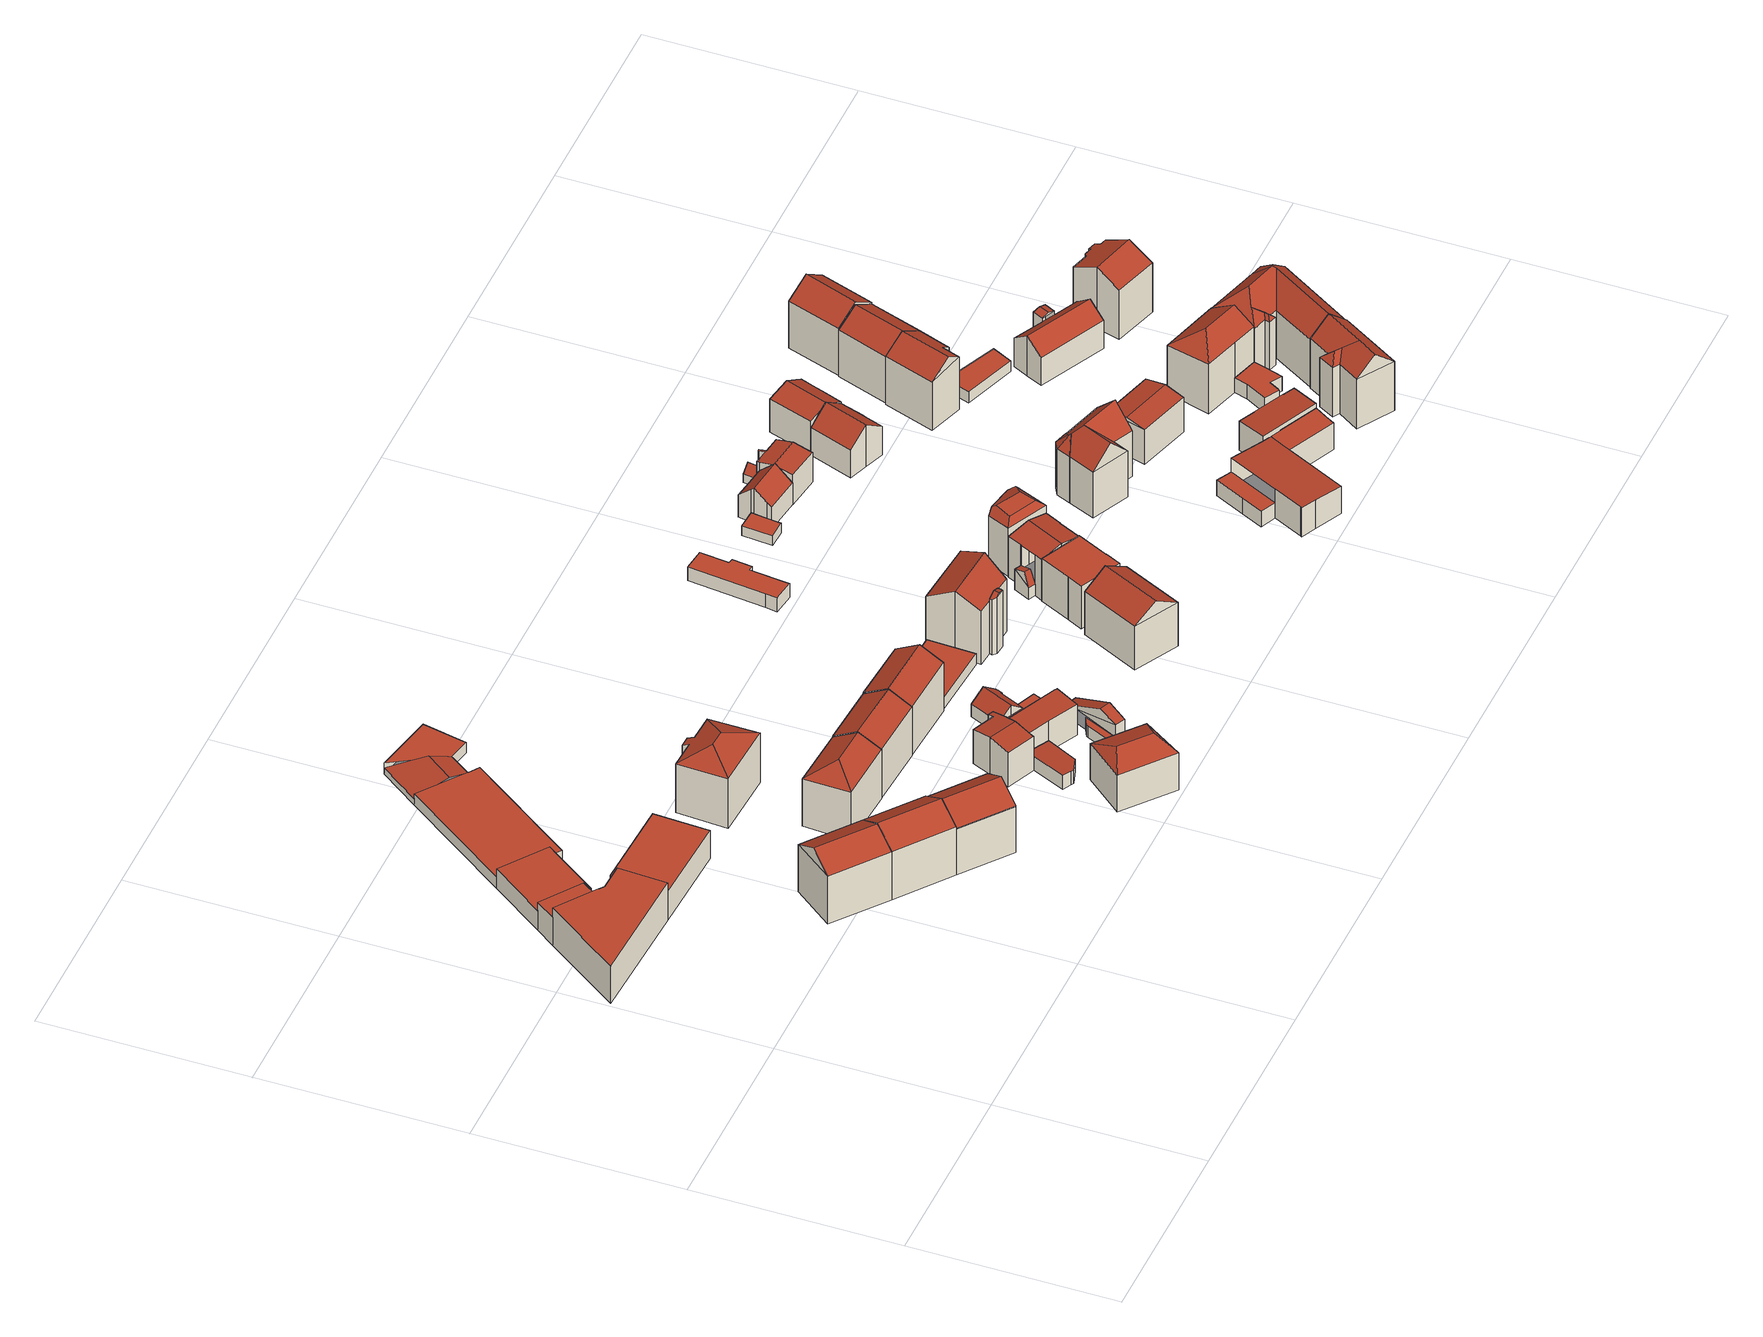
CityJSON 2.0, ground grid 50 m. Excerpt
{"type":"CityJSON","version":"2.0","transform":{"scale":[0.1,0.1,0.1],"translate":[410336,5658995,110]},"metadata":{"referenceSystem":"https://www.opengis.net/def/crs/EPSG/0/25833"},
"CityObjects":{
"building1":{"type":"Building","attributes":{"Dachtyp_tdc":"tdcGableRoof","Gemeindeschluessel":14612000,"Dachneigung":29.74,"QualitaetDacherkennung":73,"Geometrietyp2DReferenz":"3000","measuredHeight":16.78,"function":"31001_9998","roofType":"3100"},"geometry":[{"type":"Solid","lod":"2","boundaries":[[[[0,1,2,3]],[[1,4,5,2]],[[4,6,7,5]],[[6,0,3,7]],[[4,1,8]],[[0,6,9]],[[1,0,9,8]],[[6,4,8,9]],[[3,2,5,7]]]],"semantics":{"surfaces":[{"type":"WallSurface"},{"type":"RoofSurface"},{"type":"GroundSurface"}],"values":[[0,0,0,0,0,0,1,1,2]]}}]},
"building2":{"type":"Building","attributes":{"Gemeindeschluessel":14612000,"Geometrietyp2DReferenz":"3000","function":"31001_9998","roofType":"9999"},"children":["building2-1","building2-2","building2-3","building2-4","building2-5","building2-6","building2-7"]},
"building2-1":{"type":"BuildingPart","attributes":{"Dachtyp_tdc":"tdcGableRoof","Dachneigung":13.32,"QualitaetDacherkennung":41,"Geometrietyp2DReferenz":"3000","measuredHeight":3.79,"roofType":"3100"},"parents":["building2"],"geometry":[{"type":"MultiSurface","lod":"2","boundaries":[[[10,11,12,13]],[[14,15,16,17]],[[11,10,18,19,20,21]],[[15,14,22,20,19,23]],[[13,12,17,16]]],"semantics":{"surfaces":[{"type":"WallSurface"},{"type":"RoofSurface"},{"type":"GroundSurface"}],"values":[0,0,1,1,2]}}]},
"building2-2":{"type":"BuildingPart","attributes":{"Dachtyp_tdc":"tdcPolyFlatRoof","Dachneigung":0,"QualitaetDacherkennung":57,"Geometrietyp2DReferenz":"3000","measuredHeight":5.43,"roofType":"1000"},"parents":["building2"],"geometry":[{"type":"MultiSurface","lod":"2","boundaries":[[[24,25,26,27,28]],[[29,30,31,32,33]],[[30,34,35,31]],[[34,30,29,25,24]],[[28,27,32,31,35]]],"semantics":{"surfaces":[{"type":"WallSurface"},{"type":"RoofSurface"},{"type":"GroundSurface"}],"values":[0,0,0,1,2]}}]},
"building2-3":{"type":"BuildingPart","attributes":{"Dachtyp_tdc":"tdcPolyFlatRoof","Dachneigung":0,"QualitaetDacherkennung":51,"Geometrietyp2DReferenz":"3000","measuredHeight":7.83,"roofType":"1000"},"parents":["building2"],"geometry":[{"type":"MultiSurface","lod":"2","boundaries":[[[36,37,24,28,38]],[[39,40,41,35,34]],[[40,39,37,36]],[[38,28,35,41]]],"semantics":{"surfaces":[{"type":"WallSurface"},{"type":"RoofSurface"},{"type":"GroundSurface"}],"values":[0,0,1,2]}}]},
"building2-4":{"type":"BuildingPart","attributes":{"Dachtyp_tdc":"tdcPolyFlatRoof","Dachneigung":0,"QualitaetDacherkennung":66,"Geometrietyp2DReferenz":"3000","measuredHeight":3.08,"roofType":"1000"},"parents":["building2"],"geometry":[{"type":"MultiSurface","lod":"2","boundaries":[[[42,43,44,12,11]],[[43,45,46,44]],[[45,47,14,17,46]],[[47,45,43,42,21,22]],[[12,44,46,17]]],"semantics":{"surfaces":[{"type":"WallSurface"},{"type":"RoofSurface"},{"type":"GroundSurface"}],"values":[0,0,0,1,2]}}]},
"building2-5":{"type":"BuildingPart","attributes":{"Dachtyp_tdc":"tdcPolyFlatRoof","Dachneigung":0,"QualitaetDacherkennung":33,"Geometrietyp2DReferenz":"3000","measuredHeight":10.57,"roofType":"1000"},"parents":["building2"],"geometry":[{"type":"MultiSurface","lod":"2","boundaries":[[[48,49,50,51,52]],[[53,54,36,38,55]],[[56,48,52,41,40]],[[57,53,55,58,59]],[[57,49,48,56,54,53]],[[55,38,41,52,51,58]]],"semantics":{"surfaces":[{"type":"WallSurface"},{"type":"RoofSurface"},{"type":"GroundSurface"}],"values":[0,0,0,0,1,2]}}]},
"building2-6":{"type":"BuildingPart","attributes":{"Dachtyp_tdc":"tdcPolyFlatRoof","Dachneigung":0,"QualitaetDacherkennung":44,"Geometrietyp2DReferenz":"3000","measuredHeight":3.02,"roofType":"1000"},"parents":["building2"],"geometry":[{"type":"MultiSurface","lod":"2","boundaries":[[[26,60,10,13,27]],[[61,62,63,16,15]],[[62,64,65,63]],[[64,33,32,65]],[[33,64,62,61,23,18,60,26]],[[27,13,16,63,65,32]]],"semantics":{"surfaces":[{"type":"WallSurface"},{"type":"RoofSurface"},{"type":"GroundSurface"}],"values":[0,0,0,0,1,2]}}]},
"building2-7":{"type":"BuildingPart","attributes":{"Dachtyp_tdc":"tdcPolyFlatRoof","Dachneigung":0,"QualitaetDacherkennung":66,"Geometrietyp2DReferenz":"3000","measuredHeight":7.96,"roofType":"1000"},"parents":["building2"],"geometry":[{"type":"MultiSurface","lod":"2","boundaries":[[[66,67,68,69]],[[67,70,71,68]],[[70,59,58,71]],[[50,66,69,51]],[[50,59,70,67,66]],[[69,68,71,58,51]]],"semantics":{"surfaces":[{"type":"WallSurface"},{"type":"RoofSurface"},{"type":"GroundSurface"}],"values":[0,0,0,0,1,2]}}]},
"building3":{"type":"Building","attributes":{"Dachtyp_tdc":"tdcGableRoof","Gemeindeschluessel":14612000,"Dachneigung":31.94,"QualitaetDacherkennung":78,"Geometrietyp2DReferenz":"3000","measuredHeight":17.08,"function":"31001_9998","roofType":"3100"},"geometry":[{"type":"Solid","lod":"2","boundaries":[[[[72,0,3,73]],[[0,6,7,3]],[[6,74,75,7]],[[74,72,73,75]],[[6,0,76]],[[72,74,77]],[[0,72,77,76]],[[74,6,76,77]],[[73,3,7,75]]]],"semantics":{"surfaces":[{"type":"WallSurface"},{"type":"RoofSurface"},{"type":"GroundSurface"}],"values":[[0,0,0,0,0,0,1,1,2]]}}]},
"building4":{"type":"Building","attributes":{"Dachtyp_tdc":"tdcFreeFormRoof","Gemeindeschluessel":14612000,"Dachneigung":32.12,"QualitaetDacherkennung":77,"Geometrietyp2DReferenz":"3000","measuredHeight":16.71,"function":"31001_9998","roofType":"5000"},"geometry":[{"type":"Solid","lod":"2","boundaries":[[[[78,79,75,73]],[[79,80,81,75]],[[80,82,83,81]],[[82,84,85,83]],[[84,86,87,85]],[[86,78,73,87]],[[80,79,88,89,90,91]],[[92,89,88,93]],[[86,92,93,78]],[[78,93,88,79]],[[82,91,90,84]],[[80,91,82]],[[84,90,89,92,86]],[[73,75,81,83,85,87]]]],"semantics":{"surfaces":[{"type":"WallSurface"},{"type":"RoofSurface"},{"type":"GroundSurface"}],"values":[[0,0,0,0,0,0,1,1,0,0,0,0,0,2]]}}]},
"building5":{"type":"Building","attributes":{"Dachtyp_tdc":"tdcHipAndGableRoof","Gemeindeschluessel":14612000,"Dachneigung":29.8,"QualitaetDacherkennung":69,"Geometrietyp2DReferenz":"3000","measuredHeight":16.59,"function":"31001_9998","roofType":"5000"},"geometry":[{"type":"Solid","lod":"2","boundaries":[[[[94,95,96,97]],[[95,98,99,96]],[[98,100,101,99]],[[100,94,97,101]],[[98,95,102]],[[94,100,103]],[[95,94,103,102]],[[100,98,102,103]],[[97,96,99,101]]]],"semantics":{"surfaces":[{"type":"WallSurface"},{"type":"RoofSurface"},{"type":"GroundSurface"}],"values":[[0,0,0,0,1,0,1,1,2]]}}]},
"building6":{"type":"Building","attributes":{"Dachtyp_tdc":"tdcHipRoof","Gemeindeschluessel":14612000,"Dachneigung":27.5,"QualitaetDacherkennung":60,"Geometrietyp2DReferenz":"3000","measuredHeight":16.7,"function":"31001_9998","roofType":"3200"},"geometry":[{"type":"Solid","lod":"2","boundaries":[[[[104,105,106,107]],[[105,108,109,106]],[[108,110,111,109]],[[110,112,113,111]],[[112,114,115,113]],[[114,116,117,115]],[[116,118,119,117]],[[118,104,107,119]],[[114,112,120]],[[110,108,121]],[[112,110,121,120]],[[108,105,104,118,116,114,120,121]],[[107,106,109,111,113,115,117,119]]]],"semantics":{"surfaces":[{"type":"WallSurface"},{"type":"RoofSurface"},{"type":"GroundSurface"}],"values":[[0,0,0,0,0,0,0,0,1,1,1,1,2]]}}]},
"building7":{"type":"Building","attributes":{"Dachtyp_tdc":"tdcGableRoof","Gemeindeschluessel":14612000,"Dachneigung":29.55,"QualitaetDacherkennung":78,"Geometrietyp2DReferenz":"3000","measuredHeight":16.65,"function":"31001_9998","roofType":"3100"},"geometry":[{"type":"Solid","lod":"2","boundaries":[[[[122,123,124,125]],[[123,126,127,124]],[[126,94,128,127]],[[94,122,125,128]],[[126,123,129]],[[122,94,130]],[[123,122,130,129]],[[94,126,129,130]],[[125,124,127,128]]]],"semantics":{"surfaces":[{"type":"WallSurface"},{"type":"RoofSurface"},{"type":"GroundSurface"}],"values":[[0,0,0,0,0,0,1,1,2]]}}]},
"building8":{"type":"Building","attributes":{"Dachtyp_tdc":"tdcHipRoof","Gemeindeschluessel":14612000,"Dachneigung":23.81,"QualitaetDacherkennung":75,"Geometrietyp2DReferenz":"3000","measuredHeight":12.86,"function":"31001_9998","roofType":"3200"},"geometry":[{"type":"Solid","lod":"2","boundaries":[[[[131,132,133,134]],[[132,135,136,133]],[[135,137,138,136]],[[137,131,134,138]],[[135,132,139]],[[131,137,140]],[[132,131,140,139]],[[137,135,139,140]],[[134,133,136,138]]]],"semantics":{"surfaces":[{"type":"WallSurface"},{"type":"RoofSurface"},{"type":"GroundSurface"}],"values":[[0,0,0,0,1,1,1,1,2]]}}]},
"building9":{"type":"Building","attributes":{"Dachtyp_tdc":"tdcPolyFlatRoof","Gemeindeschluessel":14612000,"Dachneigung":5.67,"QualitaetDacherkennung":68,"Geometrietyp2DReferenz":"3000","measuredHeight":3.97,"function":"31001_9998","roofType":"2100"},"geometry":[{"type":"Solid","lod":"2","boundaries":[[[[141,142,143,144]],[[142,145,146,143]],[[145,147,148,146]],[[147,149,150,148]],[[149,151,152,150]],[[151,153,154,152]],[[151,149,147,145,142,141,153]],[[154,144,143,146,148,150,152]],[[153,141,144,154]]]],"semantics":{"surfaces":[{"type":"WallSurface"},{"type":"RoofSurface"},{"type":"GroundSurface"}],"values":[[0,0,0,0,0,0,1,2,0]]}}]},
"building10":{"type":"Building","attributes":{"Dachtyp_tdc":"tdcGableRoof","Gemeindeschluessel":14612000,"Dachneigung":10.03,"QualitaetDacherkennung":69,"Geometrietyp2DReferenz":"3000","measuredHeight":10.4,"function":"31001_9998","roofType":"3100"},"geometry":[{"type":"Solid","lod":"2","boundaries":[[[[155,156,157,158]],[[156,159,160,157]],[[159,161,162,160]],[[161,163,164,162]],[[163,165,166,164]],[[165,167,168,166]],[[167,169,170,168]],[[169,171,172,170]],[[171,173,174,172]],[[173,175,176,174]],[[175,155,158,176]],[[171,169,167,165,163]],[[163,161,159,156,155,175,173,171]],[[158,157,160,162,164,166,168,170,172,174,176]]]],"semantics":{"surfaces":[{"type":"WallSurface"},{"type":"RoofSurface"},{"type":"GroundSurface"}],"values":[[0,0,0,0,0,0,0,0,0,0,0,1,1,2]]}}]},
"building11":{"type":"Building","attributes":{"Dachtyp_tdc":"tdcPolyFlatRoof","Gemeindeschluessel":14612000,"Dachneigung":4.11,"QualitaetDacherkennung":74,"Geometrietyp2DReferenz":"3000","measuredHeight":9.09,"function":"31001_9998","roofType":"2100"},"geometry":[{"type":"Solid","lod":"2","boundaries":[[[[177,178,179,180]],[[178,181,182,179]],[[181,183,184,182]],[[183,185,186,184]],[[185,187,188,186]],[[187,189,190,188]],[[189,191,192,190]],[[191,177,180,192]],[[191,189,187,185,183,181,178,177]],[[180,179,182,184,186,188,190,192]]]],"semantics":{"surfaces":[{"type":"WallSurface"},{"type":"RoofSurface"},{"type":"GroundSurface"}],"values":[[0,0,0,0,0,0,0,0,1,2]]}}]},
"building12":{"type":"Building","attributes":{"Dachtyp_tdc":"tdcGableRoof","Gemeindeschluessel":14612000,"Dachneigung":28.59,"QualitaetDacherkennung":72,"Geometrietyp2DReferenz":"3000","measuredHeight":16.66,"function":"31001_9998","roofType":"3100"},"geometry":[{"type":"Solid","lod":"2","boundaries":[[[[193,194,195,196]],[[194,197,198,195]],[[197,126,199,198]],[[126,193,196,199]],[[197,194,200]],[[193,126,201]],[[194,193,201,200]],[[126,197,200,201]],[[196,195,198,199]]]],"semantics":{"surfaces":[{"type":"WallSurface"},{"type":"RoofSurface"},{"type":"GroundSurface"}],"values":[[0,0,0,0,0,0,1,1,2]]}}]},
"building13":{"type":"Building","attributes":{"Gemeindeschluessel":14612000,"Geometrietyp2DReferenz":"3000","function":"31001_9998","roofType":"9999"},"children":["building13-1","building13-2"]},
"building13-1":{"type":"BuildingPart","attributes":{"Dachtyp_tdc":"tdcPolyFlatRoof","Dachneigung":0,"QualitaetDacherkennung":7,"Geometrietyp2DReferenz":"3000","measuredHeight":3.73,"roofType":"1000"},"parents":["building13"],"geometry":[{"type":"MultiSurface","lod":"2","boundaries":[[[202,203,204,205]],[[203,206,207,204]],[[206,208,209,207]],[[210,202,205,211]],[[210,208,206,203,202]],[[205,204,207,209,211]]],"semantics":{"surfaces":[{"type":"WallSurface"},{"type":"RoofSurface"},{"type":"GroundSurface"}],"values":[0,0,0,0,1,2]}}]},
"building13-2":{"type":"BuildingPart","attributes":{"Dachtyp_tdc":"tdcGableRoof","Dachneigung":10.85,"QualitaetDacherkennung":68,"Geometrietyp2DReferenz":"3000","measuredHeight":4.82,"roofType":"3100"},"parents":["building13"],"geometry":[{"type":"MultiSurface","lod":"2","boundaries":[[[212,213,210,211,214]],[[215,216,217,209,208]],[[216,212,214,217]],[[215,213,218]],[[212,216,219]],[[213,212,219,218]],[[216,215,218,219]],[[214,211,209,217]]],"semantics":{"surfaces":[{"type":"WallSurface"},{"type":"RoofSurface"},{"type":"GroundSurface"}],"values":[0,0,0,0,0,1,1,2]}}]},
"building14":{"type":"Building","attributes":{"Gemeindeschluessel":14612000,"Geometrietyp2DReferenz":"3000","function":"31001_9998","roofType":"9999"},"children":["building14-1","building14-2"]},
"building14-1":{"type":"BuildingPart","attributes":{"Dachtyp_tdc":"tdcGableRoof","Dachneigung":26.76,"QualitaetDacherkennung":7,"Geometrietyp2DReferenz":"3000","measuredHeight":8.57,"roofType":"3100"},"parents":["building14"],"geometry":[{"type":"MultiSurface","lod":"2","boundaries":[[[220,221,222,223,224]],[[225,226,227,228]],[[226,220,224,227]],[[225,221,229]],[[220,226,230]],[[221,220,230,229]],[[226,225,229,230]],[[224,223,231,228,227]]],"semantics":{"surfaces":[{"type":"WallSurface"},{"type":"RoofSurface"},{"type":"GroundSurface"}],"values":[0,0,0,0,0,1,1,2]}}]},
"building14-2":{"type":"BuildingPart","attributes":{"Dachtyp_tdc":"tdcPolyFlatRoof","Dachneigung":0,"QualitaetDacherkennung":71,"Geometrietyp2DReferenz":"3000","measuredHeight":3.35,"roofType":"1000"},"parents":["building14"],"geometry":[{"type":"MultiSurface","lod":"2","boundaries":[[[222,232,233,223]],[[222,234,235,236,232]],[[233,237,238,231,223]],[[232,236,237,233]],[[236,235,238,237]],[[235,234,231,238]]],"semantics":{"surfaces":[{"type":"WallSurface"},{"type":"RoofSurface"},{"type":"GroundSurface"}],"values":[0,1,2,0,0,0]}}]},
"building15":{"type":"Building","attributes":{"Gemeindeschluessel":14612000,"Dachneigung":51.94,"Dachorientierung":24.62,"MittlereTraufHoehe":115.67,"QualitaetDacherkennung":100,"ObjektHoehe":6.4,"BodenHoehe":111.57,"Geometrietyp2DReferenz":"3000","AbsoluteHoehe":117.97,"Dachflaeche":78.41,"measuredHeight":6.4,"function":"31001_9998","roofType":"3100","storeysAboveGround":2},"geometry":[{"type":"MultiSurface","lod":"2","boundaries":[[[239,240,241,242]],[[240,243,244,241]],[[243,245,246,244]],[[245,247,248,246]],[[247,249,250,248]],[[249,251,252,250]],[[251,253,254,252]],[[253,255,256,254]],[[255,257,258,256]],[[257,239,242,258]],[[253,251,249,247]],[[247,245,243,240,239,257,255,253]],[[242,241,244,246,248,250,252,254,256,258]]],"semantics":{"surfaces":[{"type":"WallSurface"},{"type":"RoofSurface"},{"type":"GroundSurface"}],"values":[0,0,0,0,0,0,0,0,0,0,1,1,2]}}]},
"building16":{"type":"Building","attributes":{"Dachtyp_tdc":"tdcPolyFlatRoof","Gemeindeschluessel":14612000,"Dachneigung":0,"QualitaetDacherkennung":23,"Geometrietyp2DReferenz":"3000","measuredHeight":3,"function":"31001_9998","roofType":"1000"},"geometry":[{"type":"Solid","lod":"2","boundaries":[[[[259,260,261,262]],[[260,263,264,261]],[[263,265,266,264]],[[265,267,268,266]],[[267,269,270,268]],[[269,271,272,270]],[[271,273,274,272]],[[273,259,262,274]],[[273,271,269,267,265,263,260,259]],[[262,261,264,266,268,270,272,274]]]],"semantics":{"surfaces":[{"type":"WallSurface"},{"type":"RoofSurface"},{"type":"GroundSurface"}],"values":[[0,0,0,0,0,0,0,0,1,2]]}}]},
"building17":{"type":"Building","attributes":{"Gemeindeschluessel":14612000,"Geometrietyp2DReferenz":"3000","function":"31001_9998","roofType":"9999"},"children":["building17-1","building17-2"]},
"building17-1":{"type":"BuildingPart","attributes":{"Dachtyp_tdc":"tdcFreeFormRoof","Dachneigung":24.36,"QualitaetDacherkennung":55,"Geometrietyp2DReferenz":"3000","measuredHeight":16.23,"roofType":"5000"},"parents":["building17"],"geometry":[{"type":"MultiSurface","lod":"2","boundaries":[[[275,276,277,278,279]],[[276,280,281,277]],[[280,282,283,281]],[[282,284,285,283]],[[284,286,287,288,285]],[[280,276,275,289,290]],[[282,290,289,286,284]],[[282,280,290]],[[275,286,289]],[[278,277,281,283,285,288]]],"semantics":{"surfaces":[{"type":"WallSurface"},{"type":"RoofSurface"},{"type":"GroundSurface"}],"values":[0,0,0,0,0,1,1,0,0,2]}}]},
"building17-2":{"type":"BuildingPart","attributes":{"Dachtyp_tdc":"tdcGableRoof","Dachneigung":29.72,"QualitaetDacherkennung":81,"Geometrietyp2DReferenz":"3000","measuredHeight":18.29,"roofType":"3100"},"parents":["building17"],"geometry":[{"type":"MultiSurface","lod":"2","boundaries":[[[287,291,292,288]],[[291,293,294,292]],[[293,295,296,294]],[[295,297,298,296]],[[297,299,300,298]],[[299,301,302,300]],[[301,303,304,302]],[[303,279,278,304]],[[299,297,295,293]],[[293,291,287,279,303,301,299]],[[278,288,292,294,296,298,300,302,304]]],"semantics":{"surfaces":[{"type":"WallSurface"},{"type":"RoofSurface"},{"type":"GroundSurface"}],"values":[0,0,0,0,0,0,0,0,1,1,2]}}]},
"building18":{"type":"Building","attributes":{"Dachtyp_tdc":"tdcGableRoof","Gemeindeschluessel":14612000,"Dachneigung":32.29,"QualitaetDacherkennung":74,"Geometrietyp2DReferenz":"3000","measuredHeight":15.97,"function":"31001_9998","roofType":"3100"},"geometry":[{"type":"Solid","lod":"2","boundaries":[[[[305,306,307,308]],[[306,309,310,307]],[[309,311,312,310]],[[311,305,308,312]],[[309,306,313]],[[305,311,314]],[[306,305,314,313]],[[311,309,313,314]],[[308,307,310,312]]]],"semantics":{"surfaces":[{"type":"WallSurface"},{"type":"RoofSurface"},{"type":"GroundSurface"}],"values":[[0,0,0,0,0,0,1,1,2]]}}]},
"building19":{"type":"Building","attributes":{"Dachtyp_tdc":"tdcPolyFlatRoof","Gemeindeschluessel":14612000,"Dachneigung":0,"QualitaetDacherkennung":86,"Geometrietyp2DReferenz":"3000","measuredHeight":3.96,"function":"31001_9998","roofType":"1000"},"geometry":[{"type":"Solid","lod":"2","boundaries":[[[[315,316,317,318]],[[316,319,320,317]],[[319,321,322,320]],[[321,323,324,322]],[[323,325,326,324]],[[325,327,328,326]],[[327,329,330,328]],[[329,331,332,330]],[[331,315,318,332]],[[331,329,327,325,323,321,319,316,315]],[[318,317,320,322,324,326,328,330,332]]]],"semantics":{"surfaces":[{"type":"WallSurface"},{"type":"RoofSurface"},{"type":"GroundSurface"}],"values":[[0,0,0,0,0,0,0,0,0,1,2]]}}]},
"building20":{"type":"Building","attributes":{"Dachtyp_tdc":"tdcPolyFlatRoof","Gemeindeschluessel":14612000,"Dachneigung":0,"QualitaetDacherkennung":49,"Geometrietyp2DReferenz":"3000","measuredHeight":11.94,"function":"31001_9998","roofType":"1000"},"geometry":[{"type":"Solid","lod":"2","boundaries":[[[[333,334,335,336]],[[334,337,338,335]],[[337,339,340,338]],[[339,341,342,340]],[[341,343,344,342]],[[343,345,346,344]],[[345,347,348,346]],[[347,333,336,348]],[[347,345,343,341,339,337,334,333]],[[336,335,338,340,342,344,346,348]]]],"semantics":{"surfaces":[{"type":"WallSurface"},{"type":"RoofSurface"},{"type":"GroundSurface"}],"values":[[0,0,0,0,0,0,0,0,1,2]]}}]},
"building21":{"type":"Building","attributes":{"Gemeindeschluessel":14612000,"Geometrietyp2DReferenz":"3000","function":"31001_9998","roofType":"9999"},"children":["building21-1","building21-2"]},
"building21-1":{"type":"BuildingPart","attributes":{"Dachtyp_tdc":"tdcGableRoof","Dachneigung":10.05,"QualitaetDacherkennung":52,"Geometrietyp2DReferenz":"3000","measuredHeight":12.47,"roofType":"3100"},"parents":["building21"],"geometry":[{"type":"MultiSurface","lod":"2","boundaries":[[[349,350,351,352,353]],[[350,354,355,351]],[[354,356,357,355]],[[356,358,359,357]],[[358,360,361,359]],[[360,362,363,361]],[[362,364,365,363]],[[364,366,367,365]],[[366,368,369,367]],[[368,370,371,372,369]],[[366,364,362,360,358,356]],[[356,354,350,349,370,368,366]],[[352,351,355,357,359,361,363,365,367,369,372]]],"semantics":{"surfaces":[{"type":"WallSurface"},{"type":"RoofSurface"},{"type":"GroundSurface"}],"values":[0,0,0,0,0,0,0,0,0,0,1,1,2]}}]},
"building21-2":{"type":"BuildingPart","attributes":{"Dachtyp_tdc":"tdcGableRoof","Dachneigung":66.49,"QualitaetDacherkennung":9,"Geometrietyp2DReferenz":"3000","measuredHeight":6.58,"roofType":"3100"},"parents":["building21"],"geometry":[{"type":"MultiSurface","lod":"2","boundaries":[[[371,373,374,372]],[[373,375,376,374]],[[375,353,352,376]],[[375,373,377]],[[373,371,378,377]],[[353,375,377,378]],[[372,374,376,352]]],"semantics":{"surfaces":[{"type":"WallSurface"},{"type":"RoofSurface"},{"type":"GroundSurface"}],"values":[0,0,0,0,1,1,2]}}]},
"building22":{"type":"Building","attributes":{"Dachtyp_tdc":"tdcPolyFlatRoof","Gemeindeschluessel":14612000,"Dachneigung":0,"QualitaetDacherkennung":74,"Geometrietyp2DReferenz":"3000","measuredHeight":2.74,"function":"31001_9998","roofType":"1000"},"geometry":[{"type":"Solid","lod":"2","boundaries":[[[[379,380,381,382]],[[380,383,384,381]],[[383,385,386,384]],[[385,387,388,386]],[[387,389,390,388]],[[389,379,382,390]],[[389,387,385,383,380,379]],[[382,381,384,386,388,390]]]],"semantics":{"surfaces":[{"type":"WallSurface"},{"type":"RoofSurface"},{"type":"GroundSurface"}],"values":[[0,0,0,0,0,0,1,2]]}}]},
"building23":{"type":"Building","attributes":{"Dachtyp_tdc":"tdcFreeFormRoof","Gemeindeschluessel":14612000,"Dachneigung":0.315,"QualitaetDacherkennung":62,"Geometrietyp2DReferenz":"3000","measuredHeight":15.08,"function":"31001_9998","roofType":"5000"},"geometry":[{"type":"Solid","lod":"2","boundaries":[[[[391,392,393,394]],[[392,395,396,393]],[[395,397,398,396]],[[397,399,400,398]],[[399,391,394,400]],[[392,401,402,403,395]],[[404,405,397,403,402]],[[406,407,399,405,404]],[[391,407,406,401,392]],[[401,406,404,402]],[[399,397,405]],[[391,399,407]],[[397,395,403]],[[394,393,396,398,400]]]],"semantics":{"surfaces":[{"type":"WallSurface"},{"type":"RoofSurface"},{"type":"GroundSurface"}],"values":[[0,0,0,0,0,1,1,1,1,1,0,0,0,2]]}}]},
"building24":{"type":"Building","attributes":{"Dachtyp_tdc":"tdcGableRoof","Gemeindeschluessel":14612000,"Dachneigung":41.2,"QualitaetDacherkennung":71,"Geometrietyp2DReferenz":"3000","measuredHeight":9.69,"function":"31001_9998","roofType":"3100"},"geometry":[{"type":"Solid","lod":"2","boundaries":[[[[408,409,410,411]],[[409,412,413,410]],[[412,414,415,413]],[[414,416,417,415]],[[416,418,419,417]],[[418,420,421,419]],[[420,422,423,421]],[[422,408,411,423]],[[418,416,414,412,409]],[[409,408,422,420,418]],[[411,410,413,415,417,419,421,423]]]],"semantics":{"surfaces":[{"type":"WallSurface"},{"type":"RoofSurface"},{"type":"GroundSurface"}],"values":[[0,0,0,0,0,0,0,0,1,1,2]]}}]},
"building25":{"type":"Building","attributes":{"Gemeindeschluessel":14612000,"Geometrietyp2DReferenz":"3000","function":"31001_9998","roofType":"9999"},"children":["building25-1","building25-2"]},
"building25-1":{"type":"BuildingPart","attributes":{"Dachtyp_tdc":"tdcGableRoof","Dachneigung":11.95,"QualitaetDacherkennung":68,"Geometrietyp2DReferenz":"3000","measuredHeight":9.32,"roofType":"3100"},"parents":["building25"],"geometry":[{"type":"MultiSurface","lod":"2","boundaries":[[[424,425,426,427]],[[425,428,429,426]],[[428,430,431,432,429]],[[433,434,435,436,437]],[[434,438,439,435]],[[438,440,441,439]],[[440,442,443,441]],[[442,444,445,443]],[[444,446,447,445]],[[446,424,427,447]],[[442,440,438,434,433,448,430,428,425,424]],[[424,446,444,442]],[[427,426,429,432,449,436,435,439,441,443,445,447]]],"semantics":{"surfaces":[{"type":"WallSurface"},{"type":"RoofSurface"},{"type":"GroundSurface"}],"values":[0,0,0,0,0,0,0,0,0,0,1,1,2]}}]},
"building25-2":{"type":"BuildingPart","attributes":{"Dachtyp_tdc":"tdcGableRoof","Dachneigung":46.04,"QualitaetDacherkennung":28,"Geometrietyp2DReferenz":"3000","measuredHeight":4.27,"roofType":"3100"},"parents":["building25"],"geometry":[{"type":"MultiSurface","lod":"2","boundaries":[[[431,450,451,432]],[[450,452,453,451]],[[452,450,454]],[[450,431,455,454]],[[456,437,452,454,455]],[[432,451,453,436,449]]],"semantics":{"surfaces":[{"type":"WallSurface"},{"type":"RoofSurface"},{"type":"GroundSurface"}],"values":[0,0,0,1,1,2]}}]},
"building26":{"type":"Building","attributes":{"Dachtyp_tdc":"tdcFreeFormRoof","Gemeindeschluessel":14612000,"Dachneigung":45.85,"QualitaetDacherkennung":14,"Geometrietyp2DReferenz":"3000","measuredHeight":18.33,"function":"31001_9998","roofType":"5000"},"geometry":[{"type":"Solid","lod":"2","boundaries":[[[[457,458,459,460]],[[458,461,462,459]],[[461,463,464,462]],[[463,465,466,464]],[[465,467,468,466]],[[467,469,470,468]],[[469,471,472,470]],[[471,473,474,472]],[[473,475,476,474]],[[475,477,478,476]],[[477,457,460,478]],[[479,477,475]],[[480,481,479,475,473]],[[482,480,473,471]],[[482,471,469]],[[483,484,485,486,481,480,482,469,467]],[[487,483,467,465]],[[487,465,463]],[[484,483,487,463,461]],[[485,484,461,458]],[[486,485,458,457]],[[479,481,486,457,477]],[[460,459,462,464,466,468,470,472,474,476,478]]]],"semantics":{"surfaces":[{"type":"WallSurface"},{"type":"RoofSurface"},{"type":"GroundSurface"}],"values":[[0,0,0,0,0,0,0,0,0,0,0,0,1,1,0,1,1,1,1,1,1,1,2]]}}]},
"building27":{"type":"Building","attributes":{"Dachtyp_tdc":"tdcGableRoof","Gemeindeschluessel":14612000,"Dachneigung":38.74,"QualitaetDacherkennung":68,"Geometrietyp2DReferenz":"3000","measuredHeight":11.75,"function":"31001_9998","roofType":"3100"},"geometry":[{"type":"Solid","lod":"2","boundaries":[[[[488,489,490,491]],[[489,492,493,490]],[[492,494,495,493]],[[494,496,497,495]],[[496,498,499,497]],[[498,500,501,499]],[[500,502,503,501]],[[502,488,491,503]],[[498,496,494,492]],[[492,489,488,502,500,498]],[[491,490,493,495,497,499,501,503]]]],"semantics":{"surfaces":[{"type":"WallSurface"},{"type":"RoofSurface"},{"type":"GroundSurface"}],"values":[[0,0,0,0,0,0,0,0,1,1,2]]}}]},
"building28":{"type":"Building","attributes":{"Gemeindeschluessel":14612000,"Geometrietyp2DReferenz":"3000","function":"31001_9998","roofType":"9999"},"children":["building28-1","building28-2","building28-3"]},
"building28-1":{"type":"BuildingPart","attributes":{"Dachtyp_tdc":"tdcPolyFlatRoof","Dachneigung":3.18,"QualitaetDacherkennung":84,"Geometrietyp2DReferenz":"3000","measuredHeight":8.24,"roofType":"2100"},"parents":["building28"],"geometry":[{"type":"MultiSurface","lod":"2","boundaries":[[[504,505,506,507,508]],[[505,509,510,506]],[[511,512,513,514,515]],[[512,516,517,513]],[[516,518,519,517]],[[518,520,521,519]],[[520,522,523,524,521]],[[522,520,518,516,512,511,525,509,505,504]],[[507,506,510,514,513,517,519,521,524]]],"semantics":{"surfaces":[{"type":"WallSurface"},{"type":"RoofSurface"},{"type":"GroundSurface"}],"values":[0,0,0,0,0,0,0,1,2]}}]},
"building28-2":{"type":"BuildingPart","attributes":{"Dachtyp_tdc":"tdcPolyFlatRoof","Dachneigung":0,"QualitaetDacherkennung":55,"Geometrietyp2DReferenz":"3000","measuredHeight":4.37,"roofType":"1000"},"parents":["building28"],"geometry":[{"type":"MultiSurface","lod":"2","boundaries":[[[526,527,528,529]],[[527,530,531,528]],[[530,508,507,531]],[[523,526,529,524]],[[523,508,530,527,526]],[[529,528,531,507,524]]],"semantics":{"surfaces":[{"type":"WallSurface"},{"type":"RoofSurface"},{"type":"GroundSurface"}],"values":[0,0,0,0,1,2]}}]},
"building28-3":{"type":"BuildingPart","attributes":{"Dachtyp_tdc":"tdcPolyFlatRoof","Dachneigung":2.59,"QualitaetDacherkennung":76,"Geometrietyp2DReferenz":"3000","measuredHeight":7.78,"roofType":"2100"},"parents":["building28"],"geometry":[{"type":"MultiSurface","lod":"2","boundaries":[[[532,533,534,510,509]],[[533,535,536,534]],[[535,537,538,536]],[[537,515,514,538]],[[537,535,533,532,525,515]],[[514,510,534,536,538]]],"semantics":{"surfaces":[{"type":"WallSurface"},{"type":"RoofSurface"},{"type":"GroundSurface"}],"values":[0,0,0,0,1,2]}}]},
"building29":{"type":"Building","attributes":{"Dachtyp_tdc":"tdcGableRoof","Gemeindeschluessel":14612000,"Dachneigung":16.84,"QualitaetDacherkennung":37,"Geometrietyp2DReferenz":"3000","measuredHeight":10.88,"function":"31001_9998","roofType":"3100"},"geometry":[{"type":"Solid","lod":"2","boundaries":[[[[539,540,541,542]],[[540,543,544,541]],[[543,545,546,544]],[[545,547,548,546]],[[547,549,550,548]],[[549,551,552,550]],[[551,553,554,552]],[[553,539,542,554]],[[549,547,545,543]],[[543,540,539,553,551,549]],[[542,541,544,546,548,550,552,554]]]],"semantics":{"surfaces":[{"type":"WallSurface"},{"type":"RoofSurface"},{"type":"GroundSurface"}],"values":[[0,0,0,0,0,0,0,0,1,1,2]]}}]},
"building30":{"type":"Building","attributes":{"Dachtyp_tdc":"tdcGableRoof","Gemeindeschluessel":14612000,"Dachneigung":11.74,"QualitaetDacherkennung":33,"Geometrietyp2DReferenz":"3000","measuredHeight":10.65,"function":"31001_9998","roofType":"3100"},"geometry":[{"type":"Solid","lod":"2","boundaries":[[[[555,556,557,558]],[[556,559,560,557]],[[559,561,562,560]],[[561,555,558,562]],[[559,556,563]],[[555,561,564]],[[556,555,564,563]],[[561,559,563,564]],[[558,557,560,562]]]],"semantics":{"surfaces":[{"type":"WallSurface"},{"type":"RoofSurface"},{"type":"GroundSurface"}],"values":[[0,0,0,0,0,0,1,1,2]]}}]},
"building31":{"type":"Building","attributes":{"Gemeindeschluessel":14612000,"Geometrietyp2DReferenz":"3000","function":"31001_9998","roofType":"9999"},"children":["building31-1","building31-2"]},
"building31-1":{"type":"BuildingPart","attributes":{"Dachtyp_tdc":"tdcPolyFlatRoof","Dachneigung":0,"QualitaetDacherkennung":35,"Geometrietyp2DReferenz":"3000","measuredHeight":4.44,"roofType":"1000"},"parents":["building31"],"geometry":[{"type":"MultiSurface","lod":"2","boundaries":[[[565,566,567,568]],[[566,569,570,567]],[[569,571,572,570]],[[569,566,565,571]],[[568,567,570,572]]],"semantics":{"surfaces":[{"type":"WallSurface"},{"type":"RoofSurface"},{"type":"GroundSurface"}],"values":[0,0,0,1,2]}}]},
"building31-2":{"type":"BuildingPart","attributes":{"Dachtyp_tdc":"tdcPolyFlatRoof","Dachneigung":5,"QualitaetDacherkennung":77,"Geometrietyp2DReferenz":"3000","measuredHeight":8.84,"roofType":"2100"},"parents":["building31"],"geometry":[{"type":"MultiSurface","lod":"2","boundaries":[[[573,574,575,576]],[[574,577,568,575]],[[577,565,568]],[[578,572,571]],[[578,579,580,572]],[[579,581,582,580]],[[581,573,576,582]],[[581,579,578,577,574,573]],[[576,575,568,572,580,582]]],"semantics":{"surfaces":[{"type":"WallSurface"},{"type":"RoofSurface"},{"type":"GroundSurface"}],"values":[0,0,0,0,0,0,0,1,2]}}]},
"building32":{"type":"Building","attributes":{"Dachtyp_tdc":"tdcFreeFormRoof","Gemeindeschluessel":14612000,"Dachneigung":32.7,"QualitaetDacherkennung":66,"Geometrietyp2DReferenz":"3000","measuredHeight":16.97,"function":"31001_9998","roofType":"5000"},"geometry":[{"type":"Solid","lod":"2","boundaries":[[[[583,584,585,586]],[[584,587,588,585]],[[587,589,590,588]],[[589,591,592,590]],[[591,593,594,592]],[[593,583,586,594]],[[591,589,587,595,596,593]],[[596,595,584,583]],[[587,584,595]],[[583,593,596]],[[586,585,588,590,592,594]]]],"semantics":{"surfaces":[{"type":"WallSurface"},{"type":"RoofSurface"},{"type":"GroundSurface"}],"values":[[0,0,0,0,0,0,1,1,0,0,2]]}}]},
"building33":{"type":"Building","attributes":{"Dachtyp_tdc":"tdcGableRoof","Gemeindeschluessel":14612000,"Dachneigung":32.47,"QualitaetDacherkennung":76,"Geometrietyp2DReferenz":"3000","measuredHeight":16.65,"function":"31001_9998","roofType":"3100"},"geometry":[{"type":"Solid","lod":"2","boundaries":[[[[597,598,599,600]],[[598,601,602,599]],[[601,587,603,602]],[[587,597,600,603]],[[601,598,604]],[[597,587,605]],[[598,597,605,604]],[[587,601,604,605]],[[600,599,602,603]]]],"semantics":{"surfaces":[{"type":"WallSurface"},{"type":"RoofSurface"},{"type":"GroundSurface"}],"values":[[0,0,0,0,0,0,1,1,2]]}}]},
"building34":{"type":"Building","attributes":{"Dachtyp_tdc":"tdcPolyFlatRoof","Gemeindeschluessel":14612000,"Dachneigung":0,"QualitaetDacherkennung":82,"Geometrietyp2DReferenz":"3000","measuredHeight":3.02,"function":"31001_9998","roofType":"1000"},"geometry":[{"type":"Solid","lod":"2","boundaries":[[[[606,607,608,609]],[[607,610,611,608]],[[610,612,613,611]],[[612,614,615,613]],[[614,606,609,615]],[[614,612,610,607,606]],[[609,608,611,613,615]]]],"semantics":{"surfaces":[{"type":"WallSurface"},{"type":"RoofSurface"},{"type":"GroundSurface"}],"values":[[0,0,0,0,0,1,2]]}}]},
"building35":{"type":"Building","attributes":{"Dachtyp_tdc":"tdcPolyFlatRoof","Gemeindeschluessel":14612000,"Dachneigung":0,"QualitaetDacherkennung":49,"Geometrietyp2DReferenz":"3000","measuredHeight":4.14,"function":"31001_9998","roofType":"1000"},"geometry":[{"type":"Solid","lod":"2","boundaries":[[[[616,617,618,619]],[[617,620,621,618]],[[620,622,623,621]],[[622,624,625,623]],[[624,626,627,625]],[[626,628,629,627]],[[628,630,631,629]],[[630,632,633,631]],[[632,616,619,633]],[[632,630,628,626,624,622,620,617,616]],[[619,618,621,623,625,627,629,631,633]]]],"semantics":{"surfaces":[{"type":"WallSurface"},{"type":"RoofSurface"},{"type":"GroundSurface"}],"values":[[0,0,0,0,0,0,0,0,0,1,2]]}}]},
"building36":{"type":"Building","attributes":{"Dachtyp_tdc":"tdcFreeFormRoof","Gemeindeschluessel":14612000,"Dachneigung":41.89,"QualitaetDacherkennung":56,"Geometrietyp2DReferenz":"3000","measuredHeight":18.29,"function":"31001_9998","roofType":"5000"},"geometry":[{"type":"Solid","lod":"2","boundaries":[[[[634,635,636,637]],[[635,638,639,636]],[[638,640,641,639]],[[640,642,643,641]],[[642,644,645,643]],[[644,646,647,645]],[[646,648,649,647]],[[648,634,637,649]],[[650,651,652,653,648,646]],[[650,646,644]],[[651,650,644,642]],[[654,655,652,651,642,640]],[[654,640,638]],[[655,654,638,635]],[[653,652,655,635,634]],[[653,634,648]],[[637,636,639,641,643,645,647,649]]]],"semantics":{"surfaces":[{"type":"WallSurface"},{"type":"RoofSurface"},{"type":"GroundSurface"}],"values":[[0,0,0,0,0,0,0,0,1,0,1,1,1,1,1,0,2]]}}]},
"building37":{"type":"Building","attributes":{"Dachtyp_tdc":"tdcFreeFormRoof","Gemeindeschluessel":14612000,"Dachneigung":33.62,"QualitaetDacherkennung":49,"Geometrietyp2DReferenz":"3000","measuredHeight":17.39,"function":"31001_9998","roofType":"5000"},"geometry":[{"type":"Solid","lod":"2","boundaries":[[[[656,657,658,627]],[[657,659,660,658]],[[659,661,662,660]],[[661,663,629,662]],[[663,656,627,629]],[[664,665,659,657]],[[656,663,666,664,657]],[[664,666,661,665]],[[661,659,665]],[[663,661,666]],[[627,658,660,662,629]]]],"semantics":{"surfaces":[{"type":"WallSurface"},{"type":"RoofSurface"},{"type":"GroundSurface"}],"values":[[0,0,0,0,0,1,1,1,0,0,2]]}}]},
"building38":{"type":"Building","attributes":{"Dachtyp_tdc":"tdcGableRoof","Gemeindeschluessel":14612000,"Dachneigung":33.97,"QualitaetDacherkennung":76,"Geometrietyp2DReferenz":"3000","measuredHeight":17.04,"function":"31001_9998","roofType":"3100"},"geometry":[{"type":"Solid","lod":"2","boundaries":[[[[667,668,669,670]],[[668,671,672,669]],[[667,673,674]],[[671,668,675]],[[673,671,675,674]],[[668,667,674,675]],[[672,676,670,669]],[[671,673,676,672]],[[673,667,670,676]]]],"semantics":{"surfaces":[{"type":"WallSurface"},{"type":"RoofSurface"},{"type":"GroundSurface"}],"values":[[0,0,0,0,1,1,2,0,0]]}}]},
"building39":{"type":"Building","attributes":{"Gemeindeschluessel":14612000,"Geometrietyp2DReferenz":"3000","function":"31001_9998","roofType":"9999"},"children":["building39-1","building39-2"]},
"building39-1":{"type":"BuildingPart","attributes":{"Dachtyp_tdc":"tdcGableRoof","Dachneigung":13.47,"QualitaetDacherkennung":58,"Geometrietyp2DReferenz":"3000","measuredHeight":9.42,"roofType":"3100"},"parents":["building39"],"geometry":[{"type":"MultiSurface","lod":"2","boundaries":[[[677,678,679,680,681]],[[678,682,683,679]],[[682,684,685,686,683]],[[682,678,687]],[[677,684,688]],[[678,677,688,687]],[[684,682,687,688]],[[680,679,683,686]]],"semantics":{"surfaces":[{"type":"WallSurface"},{"type":"RoofSurface"},{"type":"GroundSurface"}],"values":[0,0,0,0,0,1,1,2]}}]},
"building39-2":{"type":"BuildingPart","attributes":{"Dachtyp_tdc":"tdcGableRoof","Dachneigung":38.3,"QualitaetDacherkennung":64,"Geometrietyp2DReferenz":"3000","measuredHeight":11.19,"roofType":"3100"},"parents":["building39"],"geometry":[{"type":"MultiSurface","lod":"2","boundaries":[[[685,689,690,686]],[[689,691,692,690]],[[691,693,694,692]],[[693,695,696,694]],[[695,697,698,696]],[[697,699,700,698]],[[699,701,702,700]],[[701,703,704,702]],[[703,705,706,704]],[[705,681,680,706]],[[703,701,699,697]],[[697,695,693,691,689,685,681,705,703]],[[686,690,692,694,696,698,700,702,704,706,680]]],"semantics":{"surfaces":[{"type":"WallSurface"},{"type":"RoofSurface"},{"type":"GroundSurface"}],"values":[0,0,0,0,0,0,0,0,0,0,1,1,2]}}]},
"building40":{"type":"Building","attributes":{"Dachtyp_tdc":"tdcFreeFormRoof","Gemeindeschluessel":14612000,"Dachneigung":42.54,"QualitaetDacherkennung":17,"Geometrietyp2DReferenz":"3000","measuredHeight":18.64,"function":"31001_9998","roofType":"5000"},"geometry":[{"type":"Solid","lod":"2","boundaries":[[[[707,708,709,710]],[[708,711,712,709]],[[713,708,707]],[[714,715,716,713,707,717]],[[718,719,720,714,717,721]],[[722,718,721,723]],[[722,723,724]],[[725,726,719,718,722,724,727]],[[725,727,728]],[[726,725,728,729]],[[720,719,726,729,730]],[[715,714,720,730,731]],[[716,715,731,711]],[[713,716,711,708]],[[712,732,733,734,735,736,737,738,739,740,710,709]],[[730,729,734,733]],[[711,731,732,712]],[[731,730,733,732]],[[729,728,735,734]],[[728,727,736,735]],[[727,724,737,736]],[[724,723,738,737]],[[723,721,739,738]],[[721,717,740,739]],[[717,707,710,740]]]],"semantics":{"surfaces":[{"type":"WallSurface"},{"type":"RoofSurface"},{"type":"GroundSurface"}],"values":[[0,0,1,1,1,1,0,1,1,1,1,1,1,1,2,0,0,0,0,0,0,0,0,0,0]]}}]},
"building41":{"type":"Building","attributes":{"Dachtyp_tdc":"tdcGableRoof","Gemeindeschluessel":14612000,"Dachneigung":27.45,"QualitaetDacherkennung":72,"Geometrietyp2DReferenz":"3000","measuredHeight":17.25,"function":"31001_9998","roofType":"3100"},"geometry":[{"type":"Solid","lod":"2","boundaries":[[[[741,742,743,744]],[[742,745,746,743]],[[745,747,748,746]],[[747,749,750,748]],[[749,751,752,750]],[[751,753,754,752]],[[753,755,756,754]],[[749,747,745,742]],[[742,741,757,758,759,760,755,753,751,749]],[[756,761,762,763,764,744,743,746,748,750,752,754]],[[755,760,761,756]],[[760,759,762,761]],[[759,758,763,762]],[[758,757,764,763]],[[757,741,744,764]]]],"semantics":{"surfaces":[{"type":"WallSurface"},{"type":"RoofSurface"},{"type":"GroundSurface"}],"values":[[0,0,0,0,0,0,0,1,1,2,0,0,0,0,0]]}}]}
},
"vertices":[
[543,445,143],[418,542,143],[418,542,9],[543,445,9],[495,641,140],[495,641,9],[622,543,140],[622,543,9],[456,590,177],[581,493,177],
[464,1511,19],[535,1609,19],[535,1609,2],[464,1511,2],[610,1482,30],[573,1431,30],[573,1431,2],[610,1482,2],[509,1478,32],[535,1459,39],[584,1526,39],[567,1555,32],[605,1491,32],[568,1435,32],
[178,1113,56],[273,1246,56],[273,1246,32],[273,1246,2],[178,1113,2],[383,1167,56],[288,1034,56],[288,1034,2],[383,1167,2],[383,1167,32],[273,1045,56],[273,1045,2],
[143,1065,80],[178,1113,80],[143,1065,2],[273,1045,80],[239,996,80],[239,996,2],
[535,1609,32],[685,1579,32],[685,1579,2],[663,1471,32],[663,1471,2],[610,1482,32],
[250,988,107],[316,986,107],[316,986,81],[316,986,2],[250,988,2],[10,879,107],[143,1065,107],[10,879,2],[239,996,107],[311,867,107],[311,867,2],[311,867,81],
[464,1511,32],[573,1431,32],[598,1414,32],[598,1414,2],[408,1149,32],[408,1149,2],
[316,1002,81],[539,993,81],[539,993,2],[316,1002,2],[533,858,81],[533,858,2],
[670,347,143],[670,347,9],[745,447,140],[745,447,9],[581,492,180],[706,395,180],
[670,347,137],[745,447,137],[865,353,137],[865,353,9],[861,348,137],[861,348,9],[845,329,137],[845,329,9],[786,256,137],[786,256,9],[707,397,176],[825,305,176],[845,329,157],[861,348,142],[786,256,140],[670,347,140],
[840,586,151],[685,595,151],[685,595,14],[840,586,14],[692,710,146],[692,710,14],[846,701,146],[846,701,14],[744,647,180],[843,641,180],
[730,990,143],[729,972,152],[729,972,16],[730,990,16],[795,969,152],[795,969,16],[791,846,154],[791,846,16],[625,853,154],[625,853,16],[632,977,152],[632,977,16],[703,974,152],[703,974,16],[704,991,143],[704,991,16],[687,914,183],[731,912,183],
[846,701,148],[1000,692,148],[1000,692,15],[846,701,15],[995,578,151],[995,578,15],[840,586,15],[997,633,182],[843,642,182],
[1105,9,113],[989,104,113],[989,104,10],[1105,9,10],[1067,197,111],[1067,197,10],[1173,109,111],[1173,109,10],[1048,130,139],[1120,71,139],
[1034,229,48],[1014,239,50],[1014,239,11],[1034,229,11],[1050,320,50],[1050,320,11],[1058,338,50],[1058,338,11],[1117,312,44],[1117,312,11],[1080,237,44],[1080,237,11],[1041,225,47],[1041,225,11],
[1085,439,102],[1098,433,102],[1098,433,10],[1085,439,10],[1084,396,109],[1084,396,10],[1083,395,110],[1083,395,10],[1072,370,114],[1072,370,10],[1058,338,108],[1058,338,10],[1050,320,105],[1050,320,10],[980,351,105],[980,351,10],[1003,401,114],[1003,401,10],[1024,449,105],[1024,449,10],[1079,425,105],[1079,425,10],
[1217,333,104],[1190,276,99],[1190,276,13],[1217,333,13],[1117,312,99],[1117,312,13],[1058,338,99],[1058,338,13],[1083,395,104],[1083,395,13],[1088,393,104],[1088,393,13],[1213,336,104],[1213,336,13],[1213,335,104],[1213,335,13],
[1000,692,151],[1159,682,151],[1159,682,16],[1000,692,16],[1155,569,151],[1155,569,16],[995,578,16],[1157,625,183],[998,634,183],
[1137,437,53],[1238,395,53],[1238,395,16],[1137,437,16],[1213,336,53],[1213,336,16],[1115,381,53],[1115,381,16],[1126,410,53],[1126,410,16],
[1100,421,59],[1126,410,59],[1100,421,16],[1115,381,62],[1088,393,62],[1088,393,16],[1118,388,64],[1091,400,64],
[1199,170,83],[1174,181,83],[1174,181,48],[1174,181,15],[1199,170,15],[1238,322,46],[1267,310,46],[1267,310,15],[1238,322,15],[1193,224,100],[1220,213,100],[1212,265,15],
[1160,188,48],[1160,188,15],[1212,265,48],[1190,254,48],[1188,250,48],[1188,250,15],[1190,254,15],
[1226,473,49],[1220,460,49],[1220,460,16],[1226,473,16],[1216,462,52],[1216,462,16],[1188,399,52],[1188,399,16],[1155,414,80],[1155,414,16],[1123,429,52],[1123,429,16],[1159,507,52],[1159,507,16],[1191,492,80],[1191,492,16],[1224,477,52],[1224,477,16],[1222,475,52],[1222,475,16],
[1155,571,47],[1161,685,47],[1161,685,17],[1155,571,17],[1190,684,47],[1190,684,17],[1190,693,47],[1190,693,17],[1223,691,47],[1223,691,17],[1223,682,47],[1223,682,17],[1326,676,47],[1326,676,17],[1322,561,47],[1322,561,17],
[1404,544,171],[1404,537,171],[1404,537,18],[1404,544,18],[1404,544,166],[1397,530,174],[1397,530,18],[1371,532,175],[1371,532,18],[1363,540,171],[1363,540,18],[1364,547,171],[1364,547,166],[1364,547,18],[1384,545,180],[1383,532,180],
[1325,550,166],[1325,550,18],[1328,612,201],[1328,612,18],[1331,680,163],[1331,680,18],[1499,667,162],[1499,667,18],[1471,601,201],[1471,601,18],[1453,559,177],[1453,559,18],[1445,540,166],[1445,540,18],
[1610,330,136],[1541,184,136],[1541,184,14],[1610,330,14],[1434,241,135],[1434,241,14],[1502,383,135],[1502,383,14],[1487,213,174],[1555,357,174],
[1301,1010,78],[1305,1038,78],[1305,1038,39],[1301,1010,39],[1326,1226,78],[1326,1226,39],[1380,1220,78],[1380,1220,39],[1372,1149,78],[1372,1149,39],[1384,1147,78],[1384,1147,39],[1378,1098,78],[1378,1098,39],[1366,1099,78],[1366,1099,39],[1355,1003,78],[1355,1003,39],
[1516,397,134],[1534,434,134],[1534,434,15],[1516,397,15],[1535,434,134],[1535,434,15],[1570,509,134],[1570,509,15],[1670,462,134],[1670,462,15],[1634,386,134],[1634,386,15],[1635,386,134],[1635,386,15],[1617,348,134],[1617,348,15],
[1599,569,130],[1599,568,130],[1599,568,16],[1599,569,16],[1599,569,73],[1616,604,130],[1616,604,16],[1670,579,141],[1670,579,16],[1716,557,131],[1716,557,16],[1697,517,131],[1697,517,16],[1696,518,131],[1696,518,16],[1670,462,131],[1670,462,16],[1624,484,141],[1624,484,16],[1570,509,130],[1570,509,16],[1580,528,130],[1580,528,47],[1580,528,16],
[1564,536,47],[1564,536,16],[1583,576,73],[1583,576,16],[1571,550,82],[1586,542,82],
[1541,1097,71],[1495,1098,71],[1495,1098,44],[1541,1097,44],[1502,1172,71],[1502,1172,44],[1550,1169,71],[1550,1169,44],[1545,1130,71],[1545,1130,44],[1544,1120,71],[1544,1120,44],
[1754,637,147],[1716,557,152],[1716,557,18],[1754,637,18],[1616,604,152],[1616,604,18],[1642,660,149],[1642,660,18],[1740,655,146],[1740,655,18],[1706,577,168],[1637,609,168],[1616,604,153],[1660,649,168],[1659,659,163],[1722,619,168],[1751,641,151],
[1647,1188,107],[1642,1150,142],[1642,1150,45],[1647,1188,45],[1636,1108,105],[1636,1108,45],[1544,1120,105],[1544,1120,45],[1545,1130,114],[1545,1130,45],[1549,1162,142],[1549,1162,45],[1550,1169,135],[1550,1169,45],[1554,1200,107],[1554,1200,45],
[1642,1154,137],[1647,1188,129],[1647,1188,44],[1642,1154,44],[1648,1195,128],[1648,1195,44],[1660,1193,128],[1660,1193,68],[1660,1193,44],[1688,1208,123],[1692,1208,123],[1692,1208,44],[1688,1208,44],[1688,1208,72],[1690,1189,128],[1690,1189,44],[1732,1184,128],[1732,1184,44],[1727,1143,137],[1727,1143,44],[1721,1096,127],[1721,1096,44],[1636,1108,127],[1636,1108,44],[1685,1190,128],[1685,1190,44],
[1665,1233,68],[1665,1233,44],[1691,1230,72],[1691,1230,44],[1684,1231,87],[1678,1191,87],[1685,1190,72],
[1893,573,144],[1892,573,144],[1892,573,15],[1893,573,15],[1907,608,144],[1907,608,15],[1928,619,144],[1928,619,15],[1961,610,144],[1961,610,15],[1961,608,144],[1961,608,15],[2065,578,144],[2065,578,15],[2022,481,144],[2022,481,15],[1973,503,144],[1973,503,15],[1956,465,144],[1956,465,15],[1864,508,144],[1864,508,15],[1910,486,196],[1950,563,191],[1943,560,196],[2044,529,198],[1928,589,171],[1928,588,172],[1930,586,174],[1931,585,174],[1931,592,169],
[1882,1034,116],[1868,994,116],[1868,994,36],[1882,1034,36],[1820,1012,153],[1820,1012,36],[1773,1029,113],[1773,1029,36],[1811,1136,113],[1811,1136,36],[1858,1120,153],[1858,1120,36],[1906,1104,116],[1906,1104,36],[1887,1047,116],[1887,1047,36],
[2068,272,97],[2151,231,92],[2151,231,15],[2068,272,15],[2068,272,58],[2172,222,91],[2172,222,15],[2146,168,91],[2075,21,91],[2075,21,15],[2146,168,15],[2146,168,90],[2008,53,95],[2008,53,15],[1971,71,97],[1971,71,15],[1973,74,97],[1973,74,15],[2008,147,97],[2008,147,58],[2008,147,15],[2155,189,91],
[1970,164,58],[1996,216,58],[1996,216,15],[1970,164,15],[2032,290,58],[2032,290,15],
[2172,222,92],[2294,166,92],[2294,166,15],[2277,137,91],[2277,137,15],[2264,114,90],[2264,114,15],
[1925,1155,120],[1906,1104,120],[1906,1104,38],[1925,1155,38],[1862,1119,146],[1862,1119,38],[1811,1136,130],[1811,1136,38],[1848,1245,130],[1848,1245,38],[1900,1227,146],[1900,1227,38],[1945,1211,120],[1945,1211,38],[1931,1173,120],[1931,1173,38],
[2201,434,111],[2070,471,111],[2070,471,14],[2201,434,14],[2098,569,110],[2098,569,14],[2229,532,110],[2229,532,14],[2083,518,121],[2215,481,121],
[2227,282,60],[2233,295,60],[2233,295,16],[2227,282,16],[2311,258,60],[2311,258,16],[2305,245,60],[2305,245,16],
[2151,231,104],[2188,301,97],[2188,301,16],[2151,231,16],[2227,282,97],[2305,245,97],[2332,232,97],[2332,232,16],[2294,166,104],[2294,166,16],
[1996,931,158],[2039,1055,158],[2039,1055,24],[1996,931,24],[2145,1019,158],[2145,1019,24],[2117,940,158],[2117,940,24],[2097,947,171],[2097,947,24],[2081,902,171],[2081,902,24],[2091,1037,194],[2048,913,194],
[2039,1055,157],[2084,1181,157],[2084,1181,27],[2039,1055,27],[2189,1146,158],[2189,1146,27],[2145,1019,27],[2136,1163,193],[2092,1037,193],
[2109,892,54],[2125,937,54],[2125,937,24],[2109,892,24],[2142,947,54],[2142,947,24],[2262,895,54],[2262,895,24],[2238,846,54],[2238,846,24],
[2371,303,59],[2359,281,59],[2359,281,18],[2371,303,18],[2355,275,59],[2355,275,18],[2319,295,59],[2319,295,18],[2347,346,59],[2347,346,18],[2357,379,59],[2357,379,18],[2422,360,59],[2422,360,18],[2415,334,59],[2415,334,18],[2400,287,59],[2400,287,18],
[2346,94,153],[2379,146,153],[2379,146,15],[2346,94,15],[2363,156,153],[2363,156,15],[2385,194,153],[2385,194,15],[2404,183,153],[2404,183,15],[2435,236,153],[2435,236,15],[2521,186,153],[2521,186,15],[2432,41,153],[2432,41,15],[2478,211,197],[2422,117,196],[2419,116,198],[2389,68,198],[2393,164,173],[2410,154,173],
[2357,379,157],[2271,404,157],[2271,404,18],[2303,512,151],[2303,512,18],[2452,471,151],[2452,471,18],[2422,360,157],[2341,439,192],[2304,512,152],[2436,411,192],
[2234,1278,162],[2189,1146,162],[2189,1146,30],[2234,1278,30],[2084,1181,162],[2084,1181,30],[2129,1313,162],[2183,1295,200],[2137,1163,200],[2129,1313,30],
[2328,810,114],[2340,835,114],[2340,835,24],[2328,810,24],[2328,810,104],[2371,820,115],[2371,820,24],[2359,795,115],[2359,795,104],[2359,795,24],[2357,827,119],[2345,802,119],
[2359,794,104],[2359,794,24],[2409,770,104],[2409,770,24],[2418,766,104],[2418,766,24],[2414,756,112],[2414,756,24],[2401,729,136],[2401,729,24],[2382,690,103],[2382,690,24],[2219,769,102],[2219,769,24],[2238,808,136],[2238,808,24],[2256,846,104],[2256,846,24],
[2476,332,150],[2456,338,150],[2456,338,17],[2476,332,17],[2459,350,150],[2459,350,17],[2468,345,160],[2458,381,177],[2458,380,177],[2472,357,160],[2479,345,150],[2576,370,197],[2573,378,203],[2493,400,203],[2498,339,150],[2478,211,196],[2435,236,150],[2521,186,150],[2586,383,195],[2575,379,201],[2639,376,150],[2620,424,150],[2591,432,150],[2452,471,150],[2422,360,150],[2422,360,17],[2452,471,17],[2591,432,17],[2620,424,17],[2639,376,17],[2521,186,17],[2435,236,17],[2498,339,17],[2479,345,17],
[2566,759,162],[2550,698,195],[2550,698,23],[2566,759,23],[2534,638,161],[2534,638,23],[2423,670,161],[2423,670,23],[2439,728,195],[2439,728,23],[2456,789,163],[2456,789,23],[2500,777,163],[2500,777,23],[2512,784,157],[2512,784,23],[2549,763,162],[2554,779,154],[2533,785,154],[2531,779,157],[2531,779,23],[2533,785,23],[2554,779,23],[2549,763,23]
]}
